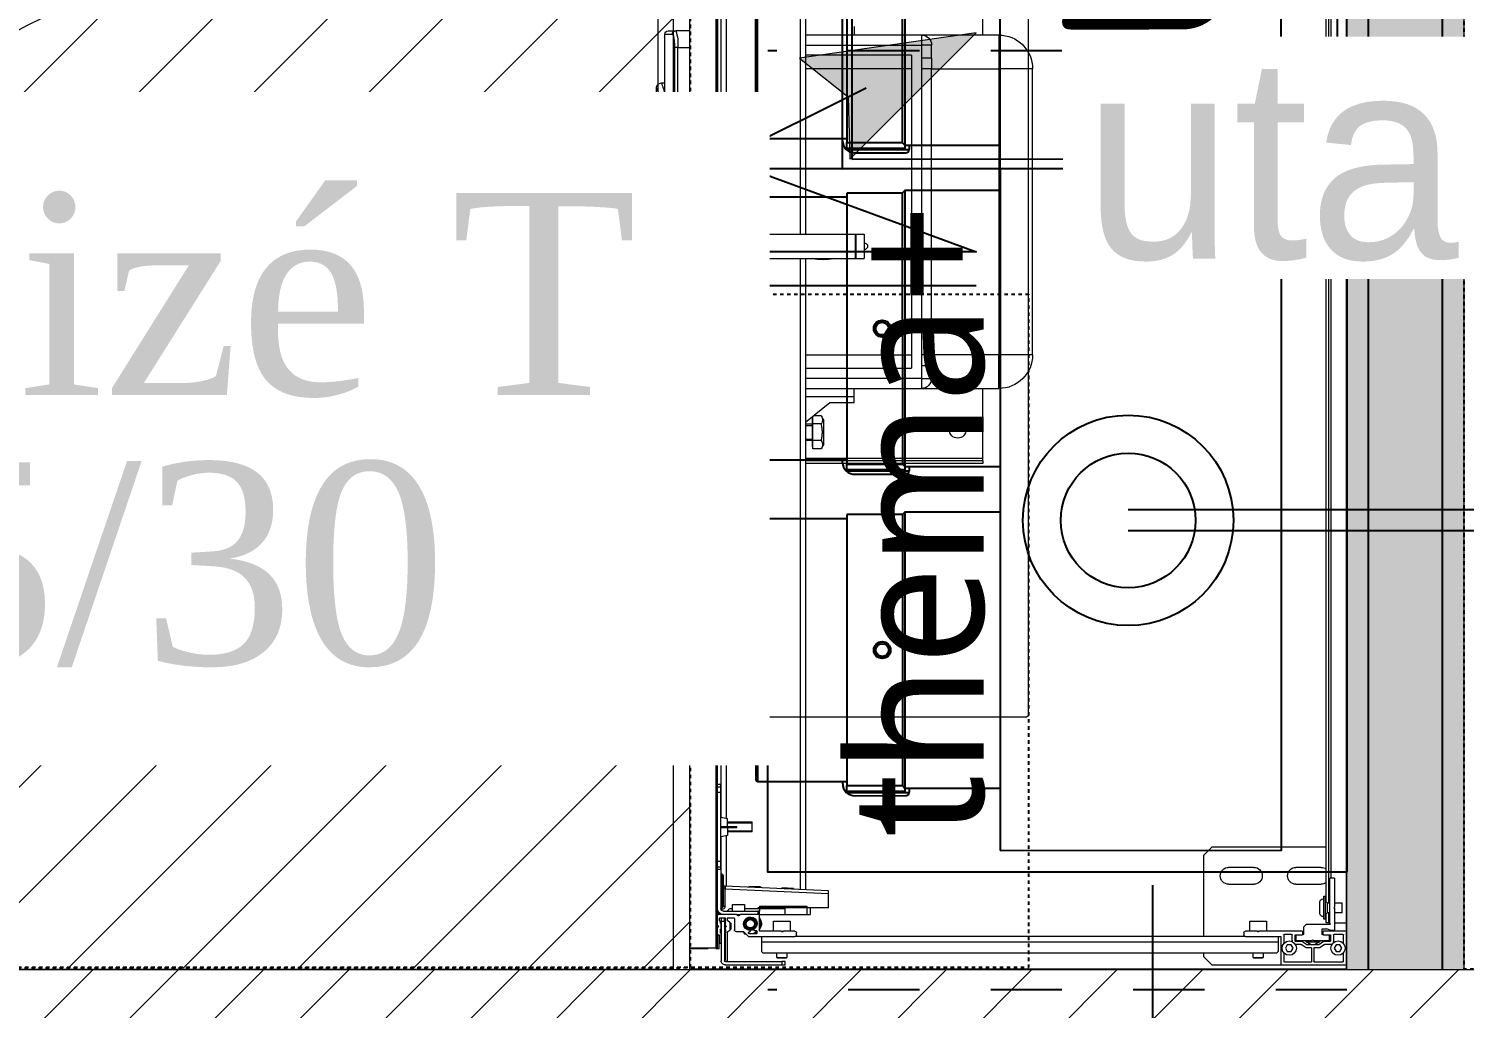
# Model space of a CAD drawing. Header units: centimetres. Extents: x 2191 to 12545, y -680 to 18662.
# Drawn here: x 9035.8 to 9121.1, y 9107 to 9165.2 of the extents above; entities that cross this region are included whole.
import ezdxf

# ---------------------------------------------------------------- set-up
doc = ezdxf.new("R2010")
doc.units = ezdxf.units.CM
for name, pattern in [('ISO-03', [1.5, 0.6, -0.9]), ('prlm_vmc', [0.282222, 0.141111, -0.141111]), ('Style de ligne -1', [0.41664, 0.20828, -0.20836]), ('VW-01', [0.41656, 0.20828, -0.20828])]:
    doc.linetypes.add(name, pattern=pattern)
for name, color, linetype in [('B Aménagement intérieur', 252, 'Continuous'), ('B Faux plafonds', 252, 'Continuous'), ('B Faux plafonds_Hatch', 252, 'Continuous'), ('B GÈnÈral_Hatch', 252, 'Continuous'), ('B Général', 252, 'Continuous'), ('C ANNOTATIONS-prestations', 252, 'Continuous'), ('C ANNOTATIONS-textes-numérotation gaine', 252, 'ISO-03'), ('D SURFACES-shab', 252, 'Continuous'), ('F REMPLISSAGE-vert clair', 252, 'Continuous'), ('F REMPLISSAGE-vert foncé', 252, 'Continuous'), ('prlm-CHAUFF', 4, 'Continuous'), ('prlm-VMC', 93, 'Continuous')]:
    doc.layers.add(name, color=color, linetype=linetype)
for name, color, linetype, lineweight in [('F REMPLISSAGE-vert clair_Hatch', 7, 'Continuous', 5), ('F REMPLISSAGE-vert foncÈ_Hatch', 7, 'Continuous', 5), ('prlm-ELEC-CFO', 1, 'Continuous', 25), ('prlm-GAZ', 2, 'Continuous', 25)]:
    doc.layers.add(name, color=color, linetype=linetype, lineweight=lineweight)
doc.styles.add('prlm-chauff', font='trebucbi.ttf', dxfattribs={"height": 18})
doc.styles.add('prlm-elec-cfo', font='comic.ttf', dxfattribs={"height": 12})
doc.styles.add('prlm-vmc', font='pala.ttf', dxfattribs={"height": 14})
doc.styles.get("Standard").update_dxf_attribs({"font": 'isocp.shx', "height": 15})

# ---------------------------------------------------------------- blocks, each defined once
blk = doc.blocks.new('G 100_80')
at = {"layer": 'B Général', "color": 7, "linetype": 'Continuous', "lineweight": 5}
for p, q in [((48.52, 43.75), (48.52, -43.75)), ((49.353, 10.75), (48.52, 10.75)), ((49.8, 10.75), (49.353, 10.75)), ((50, 10.55), (49.551, 10.55)), ((50, 10.55), (50, 7.06)), ((48.52, 9.75), (49.23, 9.75)), ((49.23, 9.75), (49.23, -9.75)), ((49.428, 9.75), (49.23, 9.75)), ((49.428, -9.75), (49.428, 9.75)), ((50.2, 7.65), (50, 7.65)), ((50.5, 7.35), (50.5, 7.35)), ((50.5, 7.35), (50.5, 1.416)), ((49.997, -5.76), (49.997, 5.76)), ((49.997, 5.74), (50.134, 5.74)), ((50.134, 1.416), (50.134, 5.74)), ((50.134, 1.416), (49.997, 1.416)), ((49.997, 1.307), (50.134, 1.307)), ((50.5, 1.416), (50.134, 1.416)), ((50.134, -5.74), (50.134, 1.307)), ((50.134, 1.307), (50.5, 1.307)), ((50.5, 1.307), (50.5, -7.35)), ((49.997, -5.74), (50.134, -5.74)), ((50, -7.037), (50, -10.55)), ((50.2, -7.65), (50, -7.65)), ((50.5, -7.35), (50.5, -7.35)), ((49.23, -9.75), (48.52, -9.75)), ((49.23, -9.75), (49.428, -9.75)), ((48.52, -10.75), (49.353, -10.75)), ((49.8, -10.75), (49.353, -10.75)), ((50, -10.55), (49.551, -10.55))]:
    blk.add_line(p, q, dxfattribs=at)
at = {"layer": 'B Général', "color": 7, "linetype": 'Continuous', "lineweight": 5, "flags": 128}
blk.add_lwpolyline([(9.5, -45), (9.5, 45), (48.52, 45), (48.52, -45)], close=True, dxfattribs=at)
for points in [[(49.23, 9.75, -0.052931), (49.238, 10.257, -0.052931), (49.353, 10.75)], [(49.8, 10.75, -0.198912), (49.941, 10.691, -0.198912), (50, 10.55)], [(49.998, 6.954, -0.015616), (50.088, 7.305, -0.015616), (50.2, 7.65)], [(50.134, 5.74, -0.052763), (50.232, 6.564, -0.052763), (50.5, 7.35)], [(50.2, 7.65, -0.198912), (50.412, 7.562, -0.198912), (50.5, 7.35)], [(50, -7.055), (50, -7.051, -0.000336), (49.997, -5.769), (49.997, -5.76)], [(50.5, -7.35, -0.052495), (50.232, -6.564, -0.052495), (50.134, -5.74)], [(50.2, -7.65, -0.015662), (50.088, -7.305, -0.015662), (49.998, -6.954)], [(50.5, -7.35, -0.198912), (50.412, -7.562, -0.198912), (50.2, -7.65)], [(49.353, -10.75, -0.057305), (49.234, -10.257, -0.057305), (49.23, -9.75)], [(50, -10.55, -0.198912), (49.941, -10.691, -0.198912), (49.8, -10.75)]]:
    blk.add_lwpolyline(points, format="xyb", dxfattribs=at)
blk.add_lwpolyline([(49.997, 5.76), (50, 7.067), (50, 7.068)], dxfattribs=at)
at = {"layer": 'B Général', "color": 7, "linetype": 'Continuous', "lineweight": 5}
for points, knots in [([(49.353, 10.75), (49.355, 10.75), (49.382, 10.75), (49.428, 10.736), (49.462, 10.717), (49.488, 10.698), (49.509, 10.674), (49.527, 10.647), (49.539, 10.619), (49.55, 10.579), (49.551, 10.554), (49.551, 10.552), (49.551, 10.55)], [0, 0, 0, 1, 2, 3, 4, 5, 6, 7, 8, 9, 9, 10, 10, 10]), ([(49.428, 9.75), (49.426, 10.038), (49.478, 10.413), (49.517, 10.522), (49.54, 10.549), (49.55, 10.55), (49.551, 10.55), (49.551, 10.55)], [0, 0, 0, 1, 2, 3, 4, 4, 5, 5, 5]), ([(49.551, -10.55), (49.517, -10.533), (49.484, -10.424), (49.425, -10.055), (49.428, -9.753), (49.428, -9.752), (49.428, -9.75)], [0, 0, 0, 1, 2, 3, 3, 4, 4, 4]), ([(49.551, -10.55), (49.551, -10.552), (49.55, -10.579), (49.537, -10.626), (49.518, -10.661), (49.499, -10.686), (49.475, -10.708), (49.449, -10.726), (49.421, -10.738), (49.382, -10.749), (49.356, -10.75), (49.355, -10.75), (49.353, -10.75)], [0, 0, 0, 1, 2, 3, 4, 5, 6, 7, 8, 9, 9, 10, 10, 10])]:
    blk.add_open_spline(points, degree=2, knots=knots, dxfattribs=at)
at = {"layer": 'C ANNOTATIONS-prestations', "lineweight": 5}
for p, q in [((9.5, 44.75), (9.5, 44.72)), ((9.53, 44.75), (9.5, 44.75)), ((9.5, 44.72), (9.5, 42.78)), ((13.37, 44.75), (9.53, 44.75)), ((9.68, 44.54), (9.68, 44.033)), ((11.41, 44.57), (9.71, 44.57)), ((11.44, 43.76), (11.44, 44.54)), ((11.56, 44.54), (11.56, 43.76)), ((13.19, 44.57), (11.59, 44.57)), ((13.22, 44.033), (13.22, 44.54)), ((17.5, 44.75), (13.37, 44.75)), ((13.4, 43.08), (13.4, 44.72)), ((18, 44.25), (17.5, 44.75)), ((43.05, 44.75), (42.85, 44.75)), ((42.85, 44.75), (42.85, 44.55)), ((42.85, 44.55), (43.05, 44.55)), ((46.4, 44.75), (43.05, 44.75)), ((43.05, 44.55), (43.05, 44.75)), ((46.4, 44.55), (43.05, 44.55)), ((46.27, 44.52), (46.27, 42.791)), ((46.32, 44.55), (46.3, 44.55)), ((46.42, 42.855), (46.42, 44.45)), ((46.45, 42.15), (46.45, 44.5)), ((46.65, 42.15), (46.65, 44.5)), ((9.885, 43.95), (9.769, 43.75)), ((9.769, 43.75), (9.885, 43.55)), ((10.115, 43.95), (9.885, 43.95)), ((9.885, 43.55), (10.115, 43.55)), ((10.231, 43.75), (10.115, 43.95)), ((10.115, 43.55), (10.231, 43.75)), ((10.364, 43.53), (10.786, 43.53)), ((10.803, 43.535), (11.088, 43.725)), ((10.858, 43.355), (11.142, 43.545)), ((11.1, 43.377), (11.4, 43.55)), ((11.105, 43.73), (11.41, 43.73)), ((11.159, 43.55), (11.841, 43.55)), ((11.59, 43.73), (11.904, 43.73)), ((11.6, 43.55), (11.9, 43.377)), ((11.858, 43.545), (12.15, 43.35)), ((11.904, 43.73), (12.197, 43.535)), ((12.214, 43.53), (12.536, 43.53)), ((12.785, 43.95), (12.669, 43.75)), ((12.669, 43.75), (12.785, 43.55)), ((13.015, 43.95), (12.785, 43.95)), ((12.785, 43.55), (13.015, 43.55)), ((13.131, 43.75), (13.015, 43.95)), ((13.015, 43.55), (13.131, 43.75)), ((13.55, 43.95), (13.65, 44.05)), ((13.55, 43.4), (13.55, 43.95)), ((13.65, 44.05), (44.15, 44.05)), ((14.45, 44.3), (14.5, 44.35)), ((15.05, 44.3), (14.45, 44.3)), ((14.45, 44.05), (14.45, 44.3)), ((14.5, 44.35), (15, 44.35)), ((15, 44.35), (15.05, 44.3)), ((15.05, 44.3), (15.05, 44.05)), ((18, 44.05), (18, 44.25)), ((42.75, 44.3), (42.8, 44.35)), ((43.35, 44.3), (42.75, 44.3)), ((42.75, 44.05), (42.75, 44.3)), ((42.8, 44.35), (43.3, 44.35)), ((43.3, 44.35), (43.35, 44.3)), ((43.35, 44.3), (43.35, 44.05)), ((44.15, 44.05), (44.25, 43.95)), ((44.25, 43.4), (44.25, 43.95)), ((46.97, 43.78), (46.77, 43.78)), ((46.77, 43.78), (46.77, 42.98)), ((46.87, 43.75), (46.87, -43.75)), ((46.97, 43.75), (46.87, 43.75)), ((46.97, 43.75), (46.97, 43.78)), ((46.97, -43.75), (46.97, 43.75)), ((46.97, 43.75), (47.42, 43.75)), ((9.5, 42.78), (9.5, 42.25)), ((9.53, 42.75), (10.87, 42.75)), ((9.68, 43.467), (9.68, 42.96)), ((9.71, 42.93), (10.24, 42.93)), ((10.2, 42.67), (10.2, 41.4)), ((10.23, 42.7), (10.395, 42.7)), ((10.27, 42.96), (10.27, 43.307)), ((10.405, 42.699), (10.695, 42.602)), ((10.45, 42.98), (10.45, 43.32)), ((10.48, 43.35), (10.841, 43.35)), ((10.87, 42.95), (10.48, 42.95)), ((10.5, 43.27), (10.5, 42.98)), ((11.45, 43.3), (10.53, 43.3)), ((10.87, 42.95), (10.92, 42.95)), ((10.9, 42.78), (10.9, 42.92)), ((10.95, 42.92), (10.95, 42.63)), ((11.9, 43.377), (11.1, 43.377)), ((11.1, 43.3), (11.1, 43.377)), ((11.177, 43.3), (11.177, 43.421)), ((11.5, 43.25), (11.45, 43.3)), ((11.55, 43.3), (11.5, 43.25)), ((12.47, 43.3), (11.55, 43.3)), ((11.823, 43.3), (11.823, 43.421)), ((11.9, 43.377), (11.9, 43.3)), ((12.05, 42.5), (12.05, 42.92)), ((12.08, 42.95), (12.13, 42.95)), ((12.1, 42.92), (12.1, 42.78)), ((12.52, 42.95), (12.13, 42.95)), ((12.13, 42.75), (14.7, 42.75)), ((12.15, 43.35), (12.52, 43.35)), ((12.5, 42.98), (12.5, 43.27)), ((12.55, 43.32), (12.55, 42.98)), ((12.73, 43.28), (12.73, 42.96)), ((12.76, 42.93), (13.19, 42.93)), ((13.22, 42.96), (13.22, 43.467)), ((15.5, 43.05), (13.43, 43.05)), ((13.55, 43.05), (13.55, 43.4)), ((13.55, 43.4), (44.25, 43.4)), ((14.25, 42.15), (14.25, 42.75)), ((14.7, 42.75), (14.729, 42.779)), ((14.8, 42.75), (14.7, 42.75)), ((14.771, 42.779), (14.8, 42.75)), ((14.8, 42.75), (15.5, 42.75)), ((15.25, 42.75), (15.25, 42.15)), ((15.5, 43.05), (42.27, 43.05)), ((15.6, 42.85), (15.6, 42.95)), ((18, 38.25), (18, 43.05)), ((42.17, 42.95), (42.17, 42.85)), ((45.028, 43.05), (42.27, 43.05)), ((42.27, 42.75), (42.958, 42.75)), ((42.55, 42.15), (42.55, 42.75)), ((43.082, 42.75), (42.958, 42.75)), ((42.979, 42.759), (42.999, 42.779)), ((43.041, 42.779), (43.061, 42.759)), ((43.082, 42.75), (44.34, 42.75)), ((43.55, 42.75), (43.55, 42.15)), ((44.25, 43.05), (44.25, 43.4)), ((44.37, 42.72), (44.37, 41.78)), ((44.566, 42.9), (44.54, 42.854)), ((44.54, 42.74), (44.54, 42.87)), ((44.57, 42.9), (44.99, 42.9)), ((44.68, 42.71), (44.57, 42.71)), ((44.71, 42.657), (44.71, 42.68)), ((44.92, 42.76), (44.92, 42.729)), ((44.99, 42.79), (44.95, 42.79)), ((45.02, 42.87), (45.02, 42.82)), ((45.321, 42.769), (45.049, 43.041)), ((45.27, 42.906), (45.184, 42.906)), ((45.328, 42.806), (45.27, 42.906)), ((45.77, 42.76), (45.342, 42.76)), ((45.87, 41.98), (45.87, 42.66)), ((46.07, 42.63), (46.09, 42.65)), ((46.09, 42.25), (46.09, 42.65)), ((46.09, 42.65), (46.12, 42.65)), ((46.12, 42.654), (46.12, 42.246)), ((46.257, 42.766), (46.133, 42.679)), ((46.4, 42.653), (46.4, 42.827)), ((46.4, 42.65), (46.45, 42.65)), ((46.65, 43.42), (46.65, 42.885)), ((46.661, 42.651), (46.7, 42.69)), ((46.661, 42.618), (46.661, 42.651)), ((46.74, 43.45), (46.68, 43.45)), ((46.7, 42.826), (46.7, 42.654)), ((46.77, 42.98), (46.77, 43.42)), ((46.77, 42.98), (46.87, 42.98)), ((46.84, 42.95), (46.8, 42.95)), ((9.5, 42.25), (9.5, -42.25)), ((10.2, 42.25), (9.5, 42.25)), ((10.5, 42.35), (11.9, 42.35)), ((10.5, 39.63), (10.5, 42.29)), ((10.55, 42.25), (10.5, 42.25)), ((10.55, 42.25), (10.55, 41.65)), ((10.55, 42.25), (10.7, 42.25)), ((10.7, 42.25), (10.7, 41.7)), ((10.7, 42.03), (10.75, 42.03)), ((10.92, 42.6), (10.705, 42.6)), ((10.75, 42.03), (10.75, 40.67)), ((10.75, 42.03), (10.85, 42.03)), ((10.85, 42.03), (10.85, 40.67)), ((12.05, 42.5), (11.9, 42.35)), ((15.25, 42.15), (14.25, 42.15)), ((43.55, 42.15), (42.55, 42.15)), ((44.278, 42.4), (44.22, 42.3)), ((44.22, 42.3), (44.278, 42.2)), ((45.114, 41.95), (44.726, 41.95)), ((45.529, 41.759), (45.599, 41.829)), ((45.641, 41.829), (45.711, 41.759)), ((46.24, 41.95), (45.9, 41.95)), ((46.07, 42.27), (46.07, 42.63)), ((46.07, 42.607), (46.12, 42.607)), ((46.07, 42.293), (46.12, 42.293)), ((46.09, 42.25), (46.07, 42.27)), ((46.12, 42.25), (46.09, 42.25)), ((46.133, 42.221), (46.257, 42.134)), ((46.27, 42.109), (46.27, 41.98)), ((46.371, 42.471), (46.42, 42.521)), ((46.42, 42.379), (46.371, 42.429)), ((46.4, 42.607), (46.45, 42.607)), ((46.4, 42.293), (46.45, 42.293)), ((46.4, 42.252), (46.4, 41.98)), ((46.45, 42.25), (46.4, 42.25)), ((46.42, 42.521), (46.42, 42.625)), ((46.42, 42.28), (46.42, 42.379)), ((46.72, 41.95), (46.43, 41.95)), ((46.65, 42.15), (46.45, 42.15)), ((46.45, 42.15), (46.45, 41.95)), ((46.65, 42.595), (46.65, 42.31)), ((46.65, 41.95), (46.65, 42.15)), ((46.661, 42.25), (46.661, 42.287)), ((46.7, 42.21), (46.661, 42.25)), ((46.7, 42.251), (46.7, 42.15)), ((46.7, 42.15), (46.72, 42.15)), ((46.75, 42.12), (46.75, 41.98)), ((46.821, 42.471), (46.87, 42.521)), ((46.87, 42.379), (46.821, 42.429)), ((46.835, 42.414), (46.835, 42.486)), ((9.75, 41.65), (9.75, 41.05)), ((9.75, 41.65), (10.2, 41.65)), ((10.2, 41.05), (9.75, 41.05)), ((10.25, 41.35), (10.2, 41.4)), ((10.2, 41.3), (10.25, 41.35)), ((10.2, 41.3), (10.2, 39.63)), ((10.5, 41.65), (10.65, 41.65)), ((10.65, 41.05), (10.5, 41.05)), ((10.55, 41.05), (10.55, -41.05)), ((10.65, 41.65), (10.75, 41.75)), ((10.65, 41.05), (10.65, 41.65)), ((10.75, 40.95), (10.65, 41.05)), ((10.7, 41), (10.7, -41)), ((11.08, 41.675), (11.08, 41.025)), ((40.27, 41.351), (44.47, 41.36)), ((40.27, 41.351), (40.27, 40.5)), ((41.57, 41.75), (41.37, 41.75)), ((41.37, 41.354), (41.37, 41.75)), ((42.87, 41.75), (41.57, 41.75)), ((41.57, 41.25), (41.57, 41.75)), ((44.37, 41.25), (41.57, 41.25)), ((44.37, 41.75), (42.87, 41.75)), ((42.87, 41.4), (42.87, 41.75)), ((44.37, 41.4), (42.87, 41.4)), ((44.4, 41.75), (44.37, 41.75)), ((44.37, 41.75), (44.37, 41.55)), ((44.37, 41.4), (44.37, 41.55)), ((44.37, 41.55), (44.47, 41.55)), ((44.37, 41.25), (44.37, 41.4)), ((45.27, 41.4), (44.37, 41.4)), ((44.4, 41.75), (45.508, 41.75)), ((44.47, 41.55), (44.47, 41.75)), ((46.52, 41.55), (44.47, 41.55)), ((44.47, 41.36), (44.472, 41.4)), ((45.27, 41.15), (45.27, 41.55)), ((45.97, 41.15), (45.27, 41.15)), ((45.732, 41.75), (45.508, 41.75)), ((45.732, 41.75), (46.84, 41.75)), ((45.97, 41.55), (45.97, 41.15)), ((46.067, 41.4), (45.97, 41.4)), ((46.42, 41.25), (46.42, 40.221)), ((46.52, 41.25), (46.42, 41.25)), ((46.52, 41.25), (46.52, 41.05)), ((46.52, 41.05), (46.52, 39.65)), ((46.52, 41.05), (46.62, 41.05)), ((46.67, 41.35), (46.62, 41.35)), ((46.62, 41.05), (46.62, 41.35)), ((46.62, 41.05), (46.67, 41.05)), ((46.62, 39.65), (46.62, 41.05)), ((46.67, 39.067), (46.67, 41.4)), ((46.87, 41.65), (46.765, 41.65)), ((46.87, 41.75), (46.84, 41.75)), ((10.75, 40.67), (10.7, 40.67)), ((10.85, 40.67), (10.75, 40.67)), ((46.42, 40.221), (40.27, 40.5)), ((40.27, 40.5), (40.27, 40.35)), ((40.27, 40.35), (46.413, 40.071)), ((41.65, 2.775), (41.65, 40.287)), ((41.95, 2.775), (41.95, 40.274)), ((42.354, 40.205), (42.357, 40.255)), ((42.354, 40.205), (43.056, 40.173)), ((43.058, 40.223), (43.056, 40.173)), ((44.316, 40.116), (44.319, 40.166)), ((44.316, 40.116), (45.018, 40.084)), ((45.02, 40.134), (45.018, 40.084)), ((46.413, 40.071), (46.42, 40.221)), ((46.425, 40.22), (46.42, 40.221)), ((10.23, 39.6), (10.47, 39.6)), ((10.4, 39.6), (10.4, -39.6)), ((12.5, 39.95), (11, 39.95)), ((16.5, 39.95), (15, 39.95)), ((46.35, 37.066), (46.35, 40.074)), ((46.413, 40.071), (46.425, 40.07)), ((46.52, 39.65), (46.52, 39.45)), ((46.52, 39.65), (46.62, 39.65)), ((46.67, 39.65), (46.62, 39.65)), ((46.62, 39.35), (46.62, 39.65)), ((46.62, 39.35), (46.67, 39.35)), ((46.65, 39.35), (46.65, 37.126)), ((11, 38.95), (12.5, 38.95)), ((15, 38.95), (16.5, 38.95)), ((46.87, 39.067), (46.67, 39.067)), ((46.67, 39.067), (46.67, 38.932)), ((46.67, 38.932), (46.67, 38.6)), ((46.67, 38.932), (46.87, 38.932)), ((46.67, 38.6), (46.67, 34.5)), ((46.67, 38.6), (46.87, 38.6)), ((10.7, 37.75), (17.5, 37.75)), ((17.5, 37.75), (18, 38.25)), ((44.82, 36.85), (44.82, 36.25)), ((44.82, 36.85), (46.27, 36.85)), ((46.27, 36.789), (44.82, 36.789)), ((46.27, 37.05), (46.67, 37.13)), ((46.27, 36.6), (46.27, 37.05)), ((46.27, 36.311), (44.82, 36.311)), ((46.27, 36.25), (44.82, 36.25)), ((45.725, 36.6), (45.725, 36.55)), ((45.725, 36.6), (45.861, 36.6)), ((45.725, 36.55), (45.861, 36.55)), ((45.861, 36.6), (45.861, 36.55)), ((45.861, 36.6), (46.67, 36.6)), ((45.861, 36.55), (46.67, 36.55)), ((46.27, 36.55), (46.27, 36.05)), ((46.67, 35.97), (46.27, 36.05)), ((46.35, 2.6), (46.35, 36.034)), ((46.65, 35.974), (46.65, 2.5)), ((46.67, 34.5), (46.87, 34.5)), ((46.67, 34.5), (46.67, 34.168)), ((46.87, 34.168), (46.67, 34.168)), ((46.67, 34.168), (46.67, 34.033)), ((46.67, 31.85), (46.67, 34.033)), ((46.67, 34.033), (46.87, 34.033)), ((46.67, 31.85), (46.67, 31.75)), ((46.87, 31.85), (46.67, 31.85)), ((46.67, 31.75), (46.87, 31.75)), ((46.85, 31.75), (46.85, 2.433)), ((31.1, 14.95), (41.65, 14.95)), ((31.1, 14.8), (31.1, 14.95)), ((31.1, 14.8), (41.65, 14.8)), ((31.1, 14.8), (31.1, 14.65)), ((31.1, 14.65), (31.1, 10.5)), ((31.1, 14.65), (41.65, 14.65)), ((40.56, 13.8), (40.704, 14.082)), ((40.56, 13.8), (40.56, 12.4)), ((40.704, 14.082), (41.2, 14.082)), ((41.2, 14.082), (41.2, 13.836)), ((41.2, 13.95), (41.22, 13.95)), ((41.2, 13.836), (41.2, 13.591)), ((41.22, 13.95), (41.22, 12.25)), ((40.704, 13.591), (41.2, 13.591)), ((41.2, 13.591), (41.2, 13.1)), ((41.2, 13.1), (41.2, 12.609)), ((41.22, 13.6), (41.65, 13.6)), ((41.65, 13.508), (41.22, 13.508)), ((41.65, 12.504), (40.205, 11.342)), ((40.704, 12.119), (40.56, 12.4)), ((40.704, 12.609), (41.2, 12.609)), ((40.704, 12.119), (41.171, 12.119)), ((41.2, 12.609), (41.2, 12.364)), ((41.2, 12.364), (41.2, 12.142)), ((41.22, 12.25), (41.2, 12.25)), ((41.65, 12.692), (41.22, 12.692)), ((41.65, 12.6), (41.22, 12.6)), ((38.75, 11.342), (38.75, 11)), ((40.205, 11.342), (38.75, 11.342)), ((34.75, 10.5), (30.15, 10.5)), ((30.15, 10.5), (30.15, 8.5)), ((41.65, 10.5), (34.75, 10.5)), ((34.75, 9.9), (34.75, 10.5)), ((38.75, 11), (41.65, 11)), ((38.75, 11), (38.75, 10.5)), ((34.15, 9.9), (34.15, 9.125)), ((34.75, 9.9), (34.15, 9.9)), ((34.75, 9.9), (41.65, 9.9)), ((34.75, 9.125), (34.75, 9.9)), ((34.15, 8.5), (34.15, 9.125)), ((34.75, 9.125), (34.15, 9.125)), ((35.35, -9.3), (35.35, 9.3)), ((41.65, 9.3), (35.35, 9.3)), ((28.15, 8.5), (28.15, -8.5)), ((28.15, 8.5), (30.15, 8.5)), ((30.15, -8.5), (30.15, 8.5)), ((30.15, 8.5), (34.15, 8.5)), ((34.15, 8.5), (34.15, -8.5)), ((34.15, 8.5), (34.742, 8.5)), ((34.742, -8.5), (34.742, 8.5)), ((41.65, 8.5), (35.35, 8.5)), ((38.65, 2.775), (38.15, 2.775)), ((38.15, 1.325), (38.15, 2.775)), ((38.65, 1.325), (38.65, 2.775)), ((38.675, 2.775), (38.65, 2.775)), ((38.675, 2.775), (38.675, 1.325)), ((45.075, 2.775), (38.675, 2.775)), ((45.075, 2.775), (45.075, 1.325)), ((45.1, 2.775), (45.075, 2.775)), ((45.075, 2.6), (45.575, 2.6)), ((45.6, 2.775), (45.1, 2.775)), ((45.1, 2.6), (45.1, 2.775)), ((45.575, 1.5), (45.575, 2.6)), ((45.6, 2.55), (45.6, 2.775)), ((45.875, 1.5), (45.875, 2.6)), ((45.875, 2.6), (46.575, 2.6)), ((46.575, 2.6), (46.575, 1.5)), ((45.575, 2.55), (45.875, 2.55)), ((46.575, 2.5), (46.725, 2.5)), ((46.725, 2.5), (46.725, 1.6)), ((38.65, 1.325), (38.15, 1.325)), ((38.675, 1.325), (38.65, 1.325)), ((45.075, 1.325), (38.675, 1.325)), ((41.65, -40.287), (41.65, 1.325)), ((41.95, -40.274), (41.95, 1.325)), ((45.575, 1.5), (45.075, 1.5)), ((45.1, 1.325), (45.075, 1.325)), ((45.1, 1.325), (45.1, 1.5)), ((45.6, 1.325), (45.1, 1.325)), ((45.875, 1.55), (45.575, 1.55)), ((45.6, 1.325), (45.6, 1.55)), ((46.575, 1.5), (45.875, 1.5)), ((46.35, -36.044), (46.35, 1.5)), ((46.725, 1.6), (46.575, 1.6)), ((46.65, 1.6), (46.65, -35.984)), ((46.85, 1.667), (46.85, -31.75)), ((28.15, -8.5), (30.15, -8.5)), ((34.15, -8.5), (30.15, -8.5)), ((30.15, -10.5), (30.15, -8.5)), ((34.15, -9.124), (34.15, -8.5)), ((34.15, -8.5), (34.742, -8.5)), ((35.35, -8.5), (41.65, -8.5)), ((34.15, -9.124), (34.15, -9.9)), ((34.15, -9.124), (34.75, -9.124)), ((34.75, -9.9), (34.75, -9.124)), ((35.35, -9.3), (41.65, -9.3)), ((34.15, -9.9), (34.75, -9.9)), ((41.65, -9.9), (34.75, -9.9)), ((34.75, -10.5), (34.75, -9.9)), ((30.15, -10.5), (34.75, -10.5)), ((31.1, -10.5), (31.1, -14.65)), ((34.75, -10.5), (41.65, -10.5)), ((38.75, -11), (38.75, -10.5))]:
    blk.add_line(p, q, dxfattribs=at)
at = {"layer": 'C ANNOTATIONS-prestations'}
blk.add_line((48.52, 43.75), (47.42, 43.75), dxfattribs=at)
at = {"layer": 'C ANNOTATIONS-prestations', "lineweight": 5, "flags": 128}
for points in [[(9.5, 44.72, -0.198912), (9.509, 44.741, -0.198912), (9.53, 44.75)], [(9.68, 44.54, -0.198912), (9.689, 44.561, -0.198912), (9.71, 44.57)], [(11.41, 44.57, -0.198912), (11.431, 44.561, -0.198912), (11.44, 44.54)], [(11.56, 44.54, -0.198912), (11.569, 44.561, -0.198912), (11.59, 44.57)], [(13.19, 44.57, -0.198912), (13.211, 44.561, -0.198912), (13.22, 44.54)], [(13.37, 44.75, -0.198912), (13.391, 44.741, -0.198912), (13.4, 44.72)], [(46.27, 44.52, -0.198912), (46.279, 44.541, -0.198912), (46.3, 44.55)], [(46.32, 44.55, -0.198912), (46.391, 44.521, -0.198912), (46.42, 44.45)], [(46.4, 44.75, -0.198912), (46.577, 44.677, -0.198912), (46.65, 44.5)], [(46.4, 44.55, -0.198912), (46.435, 44.535, -0.198912), (46.45, 44.5)], [(9.68, 44.03, -0.01196), (9.68, 44.031, -0.01196), (9.68, 44.033)], [(10.803, 43.535, -0.073633), (10.795, 43.531, -0.073633), (10.786, 43.53)], [(11.088, 43.725, -0.073633), (11.096, 43.729, -0.073633), (11.105, 43.73)], [(11.142, 43.545, -0.073633), (11.15, 43.549, -0.073633), (11.159, 43.55)], [(11.44, 43.76, -0.198912), (11.431, 43.739, -0.198912), (11.41, 43.73)], [(11.59, 43.73, -0.198912), (11.569, 43.739, -0.198912), (11.56, 43.76)], [(11.841, 43.55, -0.073633), (11.85, 43.549, -0.073633), (11.858, 43.545)], [(12.214, 43.53, -0.073633), (12.205, 43.531, -0.073633), (12.197, 43.535)], [(13.22, 44.033, -0.01196), (13.22, 44.031, -0.01196), (13.22, 44.03)], [(9.53, 42.75, -0.198912), (9.509, 42.759, -0.198912), (9.5, 42.78)], [(9.68, 43.467, -0.01196), (9.68, 43.469, -0.01196), (9.68, 43.47)], [(9.71, 42.93, -0.198912), (9.689, 42.939, -0.198912), (9.68, 42.96)], [(10.2, 42.67, -0.198912), (10.209, 42.691, -0.198912), (10.23, 42.7)], [(10.225, 43.39, -0.123554), (10.258, 43.354, -0.123554), (10.27, 43.307)], [(10.27, 42.96, -0.198912), (10.261, 42.939, -0.198912), (10.24, 42.93)], [(10.395, 42.7, -0.040241), (10.4, 42.7, -0.040241), (10.405, 42.699)], [(10.45, 43.32, -0.198912), (10.459, 43.341, -0.198912), (10.48, 43.35)], [(10.48, 42.95, -0.198912), (10.459, 42.959, -0.198912), (10.45, 42.98)], [(10.5, 43.27, -0.198912), (10.509, 43.291, -0.198912), (10.53, 43.3)], [(10.53, 42.95, -0.198912), (10.509, 42.959, -0.198912), (10.5, 42.98)], [(10.858, 43.355, -0.073633), (10.85, 43.351, -0.073633), (10.841, 43.35)], [(10.87, 42.95, -0.198912), (10.891, 42.941, -0.198912), (10.9, 42.92)], [(10.9, 42.78, -0.198912), (10.891, 42.759, -0.198912), (10.87, 42.75)], [(10.92, 42.95, -0.198912), (10.941, 42.941, -0.198912), (10.95, 42.92)], [(12.05, 42.92, -0.198912), (12.059, 42.941, -0.198912), (12.08, 42.95)], [(12.1, 42.92, -0.198912), (12.109, 42.941, -0.198912), (12.13, 42.95)], [(12.13, 42.75, -0.198912), (12.109, 42.759, -0.198912), (12.1, 42.78)], [(12.47, 43.3, -0.198912), (12.491, 43.291, -0.198912), (12.5, 43.27)], [(12.5, 42.98, -0.198912), (12.491, 42.959, -0.198912), (12.47, 42.95)], [(12.52, 43.35, -0.198912), (12.541, 43.341, -0.198912), (12.55, 43.32)], [(12.55, 42.98, -0.198912), (12.541, 42.959, -0.198912), (12.52, 42.95)], [(12.73, 43.28, -0.095961), (12.737, 43.318, -0.095961), (12.758, 43.35)], [(12.76, 42.93, -0.198912), (12.739, 42.939, -0.198912), (12.73, 42.96)], [(13.22, 42.96, -0.198912), (13.211, 42.939, -0.198912), (13.19, 42.93)], [(13.22, 43.47, -0.01196), (13.22, 43.469, -0.01196), (13.22, 43.467)], [(13.43, 43.05, -0.198912), (13.409, 43.059, -0.198912), (13.4, 43.08)], [(14.729, 42.779, -0.198912), (14.75, 42.788, -0.198912), (14.771, 42.779)], [(15.5, 43.05, -0.198912), (15.571, 43.021, -0.198912), (15.6, 42.95)], [(15.6, 42.85, -0.198912), (15.571, 42.779, -0.198912), (15.5, 42.75)], [(42.17, 42.95, -0.198912), (42.199, 43.021, -0.198912), (42.27, 43.05)], [(42.27, 42.75, -0.198912), (42.199, 42.779, -0.198912), (42.17, 42.85)], [(42.979, 42.759, -0.098491), (42.969, 42.752, -0.098491), (42.958, 42.75)], [(42.999, 42.779, -0.198912), (43.02, 42.788, -0.198912), (43.041, 42.779)], [(43.082, 42.75, -0.098491), (43.071, 42.752, -0.098491), (43.061, 42.759)], [(44.34, 42.75, -0.198912), (44.361, 42.741, -0.198912), (44.37, 42.72)], [(44.948, 42.699, -0.366532), (45.318, 42.338, -0.366532), (45.023, 41.914, -0.366532), (44.556, 42.135, -0.366532), (44.697, 42.632)], [(44.54, 42.87, -0.198912), (44.549, 42.891, -0.198912), (44.57, 42.9)], [(44.54, 42.764, -0.104675), (44.761, 42.879, -0.104675), (45.009, 42.893)], [(44.54, 42.827, -0.02871), (44.603, 42.867, -0.02871), (44.67, 42.9)], [(44.57, 42.71, -0.198912), (44.549, 42.719, -0.198912), (44.54, 42.74)], [(44.68, 42.71, -0.198912), (44.701, 42.701, -0.198912), (44.71, 42.68)], [(44.697, 42.632, -0.082935), (44.817, 42.687, -0.082935), (44.948, 42.699)], [(44.71, 42.657, -0.122946), (44.706, 42.643, -0.122946), (44.697, 42.632)], [(44.92, 42.76, -0.198912), (44.929, 42.781, -0.198912), (44.95, 42.79)], [(44.948, 42.699, -0.189855), (44.928, 42.709, -0.189855), (44.92, 42.729)], [(44.99, 42.9, -0.198912), (45.011, 42.891, -0.198912), (45.02, 42.87)], [(45.02, 42.82, -0.198912), (45.011, 42.799, -0.198912), (44.99, 42.79)], [(45.028, 43.05, -0.098491), (45.039, 43.048, -0.098491), (45.049, 43.041)], [(45.207, 42.883, -0.041018), (45.298, 42.829, -0.041018), (45.379, 42.76)], [(45.342, 42.76, -0.098491), (45.331, 42.762, -0.098491), (45.321, 42.769)], [(45.77, 42.76, -0.198912), (45.841, 42.731, -0.198912), (45.87, 42.66)], [(46.12, 42.654, -0.120588), (46.123, 42.668, -0.120588), (46.133, 42.679)], [(46.27, 42.791, -0.120588), (46.267, 42.777, -0.120588), (46.257, 42.766)], [(46.4, 42.827, -0.155096), (46.406, 42.844, -0.155096), (46.42, 42.855)], [(46.42, 42.625, -0.155096), (46.406, 42.636, -0.155096), (46.4, 42.653)], [(46.65, 43.42, -0.198912), (46.659, 43.441, -0.198912), (46.68, 43.45)], [(46.675, 42.855, -0.17724), (46.657, 42.866, -0.17724), (46.65, 42.885)], [(46.661, 42.651, -0.013224), (46.655, 42.65, -0.013224), (46.65, 42.65)], [(46.675, 42.855, -0.17724), (46.693, 42.845, -0.17724), (46.7, 42.826)], [(46.7, 42.654, -0.17724), (46.693, 42.635, -0.17724), (46.675, 42.625)], [(46.74, 43.45, -0.198912), (46.761, 43.441, -0.198912), (46.77, 43.42)], [(46.8, 42.95, -0.198912), (46.779, 42.959, -0.198912), (46.77, 42.98)], [(46.84, 42.95, -0.198912), (46.861, 42.941, -0.198912), (46.87, 42.92)], [(10.5, 42.29, -0.414214), (10.47, 42.32, -0.414214), (10.5, 42.35)], [(10.705, 42.6, -0.040241), (10.7, 42.6, -0.040241), (10.695, 42.602)], [(10.85, 41.873, -0.218554), (11.01, 41.827, -0.218554), (11.08, 41.675)], [(10.85, 41.874, -0.003145), (10.853, 41.874, -0.003145), (10.855, 41.874)], [(10.95, 42.63, -0.198912), (10.941, 42.609, -0.198912), (10.92, 42.6)], [(44.37, 41.954, -0.14145), (44.27, 42.3, -0.14145), (44.37, 42.646)], [(44.37, 42.06, -0.103148), (44.32, 42.3, -0.103148), (44.37, 42.54)], [(45.599, 41.829, -0.198912), (45.62, 41.838, -0.198912), (45.641, 41.829)], [(45.9, 41.95, -0.198912), (45.879, 41.959, -0.198912), (45.87, 41.98)], [(46.133, 42.221, -0.120588), (46.123, 42.232, -0.120588), (46.12, 42.246)], [(46.27, 41.98, -0.198912), (46.261, 41.959, -0.198912), (46.24, 41.95)], [(46.257, 42.134, -0.120588), (46.267, 42.123, -0.120588), (46.27, 42.109)], [(46.371, 42.429, -0.198912), (46.362, 42.45, -0.198912), (46.371, 42.471)], [(46.4, 42.252, -0.155096), (46.406, 42.269, -0.155096), (46.42, 42.28)], [(46.43, 41.95, -0.198912), (46.409, 41.959, -0.198912), (46.4, 41.98)], [(46.65, 42.595, -0.17724), (46.657, 42.614, -0.17724), (46.675, 42.625)], [(46.675, 42.28, -0.17724), (46.657, 42.291, -0.17724), (46.65, 42.31)], [(46.65, 42.25, -0.013224), (46.655, 42.25, -0.013224), (46.661, 42.25)], [(46.675, 42.28, -0.17724), (46.693, 42.27, -0.17724), (46.7, 42.251)], [(46.72, 42.15, -0.198912), (46.741, 42.141, -0.198912), (46.75, 42.12)], [(46.75, 41.98, -0.198912), (46.741, 41.959, -0.198912), (46.72, 41.95)], [(46.821, 42.429, -0.198912), (46.812, 42.45, -0.198912), (46.821, 42.471)], [(11.08, 41.025, -0.218554), (11.01, 40.873, -0.218554), (10.85, 40.827)], [(44.4, 41.75, -0.198912), (44.379, 41.759, -0.198912), (44.37, 41.78)], [(45.529, 41.759, -0.098491), (45.519, 41.752, -0.098491), (45.508, 41.75)], [(45.732, 41.75, -0.098491), (45.721, 41.752, -0.098491), (45.711, 41.759)], [(46.22, 41.472, -0.109774), (46.151, 41.419, -0.109774), (46.067, 41.4)], [(46.22, 41.472, -0.028434), (46.259, 41.513, -0.028434), (46.302, 41.55)], [(46.42, 41.25, -0.227222), (46.495, 41.406, -0.227222), (46.663, 41.445)], [(46.52, 41.75, -0.198912), (46.767, 41.648, -0.198912), (46.87, 41.4)], [(46.52, 41.55, -0.198912), (46.626, 41.506, -0.198912), (46.67, 41.4)], [(46.52, 41.25, -0.198912), (46.549, 41.321, -0.198912), (46.62, 41.35)], [(46.87, 41.78, -0.198912), (46.861, 41.759, -0.198912), (46.84, 41.75)], [(10.855, 40.827, -0.003145), (10.853, 40.826, -0.003145), (10.85, 40.826)], [(10.23, 39.6, -0.198912), (10.209, 39.609, -0.198912), (10.2, 39.63)], [(10.5, 39.63, -0.198912), (10.491, 39.609, -0.198912), (10.47, 39.6)], [(10.7, 39.85, -0.080612), (10.842, 39.924, -0.080612), (11, 39.95)], [(12.5, 39.95, -0.414214), (13, 39.45, -0.414214), (12.5, 38.95)], [(15, 38.95, -0.414214), (14.5, 39.45, -0.414214), (15, 39.95)], [(16.5, 39.95, -0.414214), (17, 39.45, -0.414214), (16.5, 38.95)], [(46.425, 40.07, -0.193016), (46.492, 40.04, -0.193016), (46.52, 39.97)], [(46.62, 39.35, -0.198912), (46.549, 39.379, -0.198912), (46.52, 39.45)], [(11, 38.95, -0.080612), (10.842, 38.976, -0.080612), (10.7, 39.05)], [(40.704, 13.591, -0.132797), (40.637, 13.836, -0.132797), (40.704, 14.082)], [(40.704, 12.119, -0.132797), (40.637, 12.364, -0.132797), (40.704, 12.609)], [(28.15, 8.5, -0.198912), (28.736, 9.914, -0.198912), (30.15, 10.5)], [(34.15, 9.9, -0.198912), (34.326, 10.324, -0.198912), (34.75, 10.5)], [(39.95, 2.775, -0.057544), (40.6, 2.85, -0.057544), (41.25, 2.775)], [(38.15, 1.85, -0.414214), (37.95, 2.05, -0.414214), (38.15, 2.25)], [(46.725, 2.5, -0.16547), (46.816, 2.469, -0.16547), (46.87, 2.388)], [(46.87, 1.712, -0.16547), (46.816, 1.631, -0.16547), (46.725, 1.6)], [(30.15, -10.5, -0.198912), (28.736, -9.914, -0.198912), (28.15, -8.5)], [(34.75, -10.5, -0.198912), (34.326, -10.324, -0.198912), (34.15, -9.9)]]:
    blk.add_lwpolyline(points, format="xyb", dxfattribs=at)
blk.add_lwpolyline([(34.75, -9.124), (34.742, -8.506), (34.742, -8.5)], dxfattribs=at)
at = {"layer": 'C ANNOTATIONS-prestations', "lineweight": 5}
for centre, radius in [((10, 43.75), 0.425), ((12.9, 43.75), 0.425), ((44.92, 42.3), 0.35), ((44.92, 42.3), 0.3), ((44.92, 42.3), 0.25), ((32.6, 12.95), 0.5)]:
    blk.add_circle(centre, radius, dxfattribs=at)
for points, knots in [([(46.425, 40.07), (46.424, 40.07), (46.424, 40.071), (46.424, 40.072), (46.423, 40.074), (46.422, 40.083), (46.422, 40.103), (46.422, 40.13), (46.423, 40.182), (46.424, 40.218), (46.424, 40.219), (46.425, 40.22)], [0, 0, 0, 1, 2, 3, 4, 5, 6, 7, 8, 8, 9, 9, 9]), ([(46.425, 40.22), (46.425, 40.22), (46.437, 40.218), (46.454, 40.206), (46.467, 40.191), (46.48, 40.171), (46.491, 40.146), (46.501, 40.117), (46.513, 40.068), (46.52, 40.004), (46.52, 39.975), (46.52, 39.972), (46.52, 39.97)], [0, 0, 0, 1, 2, 3, 4, 5, 6, 7, 8, 9, 9, 10, 10, 10]), ([(40.704, 13.591), (40.575, 13.098), (40.702, 12.615), (40.703, 12.612), (40.704, 12.609)], [0, 0, 0, 1, 1, 2, 2, 2]), ([(34.742, 8.5), (34.746, 8.812), (34.75, 9.118), (34.75, 9.121), (34.75, 9.125)], [0, 0, 0, 1, 1, 2, 2, 2])]:
    blk.add_open_spline(points, degree=2, knots=knots, dxfattribs=at)
blk = doc.blocks.new('Groupe-151-1')
at = {"layer": 'C ANNOTATIONS-textes-numérotation gaine', "color": 7, "linetype": 'VW-01', "flags": 128}
blk.add_lwpolyline([(9752.16, 4391.397), (9794.796, 4391.397), (9794.796, 4300.327), (9752.16, 4300.327)], close=True, dxfattribs=at)
blk = doc.blocks.new('xi.thema+')
at = {"layer": 'prlm-CHAUFF', "color": 7, "linetype": 'prlm_vmc', "ltscale": 30}
for points in [[(-27.9, 0), (-27.9, 34.4)], [(27.9, 0), (27.9, 34.4)]]:
    blk.add_lwpolyline(points, dxfattribs=at)
at = {"layer": 'prlm-CHAUFF', "color": 0}
blk.add_lwpolyline([(-20.9, 0), (-20.9, 34.4), (20.9, 34.4), (20.9, 0)], close=True, dxfattribs=at)
for radius in [6.25, 4]:
    blk.add_circle((0, 13), radius, dxfattribs=at)
at = {"layer": 'prlm-CHAUFF', "color": 0, "insert": (0, 25.539), "char_height": 8, "width": 7.19706, "attachment_point": 5, "style": 'prlm-chauff'}
blk.add_mtext('thema+', dxfattribs=at)
blk = doc.blocks.new('xi.uta-yzen-d')
at = {"layer": 'prlm-CHAUFF', "ltscale": 50}
for p, q in [((-36.4, 35.02), (-20.8, 35.02)), ((-36.4, 35.02), (-36.4, 29.72)), ((-20.9, 35.12), (-36.3, 35.12)), ((-20.8, 29.72), (-20.8, 35.02)), ((-17.3, 35.02), (-1.7, 35.02)), ((-17.3, 35.02), (-17.3, 29.72)), ((-1.8, 35.12), (-17.2, 35.12)), ((-1.7, 29.72), (-1.7, 35.02)), ((1.8, 35.02), (17.4, 35.02)), ((1.8, 35.02), (1.8, 29.72)), ((1.9, 35.12), (17.3, 35.12)), ((-36.55, 29.97), (-36.4, 29.97)), ((-17.45, 29.97), (-17.3, 29.97)), ((1.65, 29.97), (1.8, 29.97)), ((-37.25, 29.216), (-37.25, 26.22)), ((-37.056, 29.72), (-36.65, 29.72)), ((-37.056, 29.72), (-37.056, 26.02)), ((-37, 29.72), (-37, 26.27)), ((-36.98, 29.72), (-36.98, 26.27)), ((-20.55, 29.72), (-36.65, 29.72)), ((-36.65, 29.72), (-36.65, 26.42)), ((-20.55, 26.42), (-20.55, 29.72)), ((-18.15, 29.216), (-18.15, 26.22)), ((-17.956, 29.72), (-17.55, 29.72)), ((-17.956, 29.72), (-17.956, 26.02)), ((-17.9, 29.72), (-17.9, 26.27)), ((-17.88, 29.72), (-17.88, 26.27)), ((-1.45, 29.72), (-17.55, 29.72)), ((-17.55, 29.72), (-17.55, 26.42)), ((-1.45, 26.42), (-1.45, 29.72)), ((0.95, 29.216), (0.95, 26.22)), ((1.144, 29.72), (1.55, 29.72)), ((1.144, 29.72), (1.144, 26.02)), ((1.2, 29.72), (1.2, 26.27)), ((1.22, 29.72), (1.22, 26.27)), ((17.65, 29.72), (1.55, 29.72)), ((1.55, 29.72), (1.55, 26.42)), ((-37, 28.42), (-36.98, 28.42)), ((-17.9, 28.42), (-17.88, 28.42)), ((1.2, 28.42), (1.22, 28.42)), ((-36.98, 28.07), (-37, 28.07)), ((-37, 27.693), (-36.98, 27.693)), ((-36.98, 27.343), (-37, 27.343)), ((-17.88, 28.07), (-17.9, 28.07)), ((-17.9, 27.693), (-17.88, 27.693)), ((-17.88, 27.343), (-17.9, 27.343)), ((1.22, 28.07), (1.2, 28.07)), ((1.2, 27.693), (1.22, 27.693)), ((1.22, 27.343), (1.2, 27.343)), ((-37, 27.293), (-36.98, 27.293)), ((-36.98, 27.193), (-37, 27.193)), ((-17.9, 27.293), (-17.88, 27.293)), ((-17.88, 27.193), (-17.9, 27.193)), ((1.2, 27.293), (1.22, 27.293)), ((1.22, 27.193), (1.2, 27.193)), ((-36.8, 26.02), (-37.05, 26.02)), ((-36.98, 26.27), (-37, 26.27)), ((-36.8, 26.27), (-36.98, 26.27)), ((-36.65, 26.42), (-36.8, 26.27)), ((-20.4, 26.27), (-36.8, 26.27)), ((-36.8, 26.27), (-36.8, 20.62)), ((-20.55, 26.42), (-36.65, 26.42)), ((-20.4, 26.27), (-20.55, 26.42)), ((-20.4, 20.62), (-20.4, 26.27)), ((-17.7, 26.02), (-17.95, 26.02)), ((-17.88, 26.27), (-17.9, 26.27)), ((-17.7, 26.27), (-17.88, 26.27)), ((-17.55, 26.42), (-17.7, 26.27)), ((-1.3, 26.27), (-17.7, 26.27)), ((-17.7, 26.27), (-17.7, 20.62)), ((-1.45, 26.42), (-17.55, 26.42)), ((-1.3, 26.27), (-1.45, 26.42)), ((-1.3, 20.62), (-1.3, 26.27)), ((1.4, 26.02), (1.15, 26.02)), ((1.22, 26.27), (1.2, 26.27)), ((1.4, 26.27), (1.22, 26.27)), ((1.55, 26.42), (1.4, 26.27)), ((17.8, 26.27), (1.4, 26.27)), ((1.4, 26.27), (1.4, 20.62)), ((17.65, 26.42), (1.55, 26.42))]:
    blk.add_line(p, q, dxfattribs=at)
for points in [[(0, 30), (0, 0), (39, 0), (39, 30)], [(0.571, 29.429), (0.571, 0.571), (38.429, 0.571), (38.429, 29.429)], [(-40.5, 20.62), (-40.5, 3.9), (40.5, 3.9), (40.5, 20.62)]]:
    blk.add_lwpolyline(points, close=True, dxfattribs=at)
for centre, radius in [((-28.6, 27.62), 0.5), ((-28.6, 27.62), 0.48), ((-28.6, 27.62), 0.38), ((-9.5, 27.62), 0.5), ((-9.5, 27.62), 0.48), ((-9.5, 27.62), 0.38)]:
    blk.add_circle(centre, radius, dxfattribs=at)
for centre, radius, start, end in [((-36.3, 35.02), 0.1, 90, 180), ((-20.9, 35.02), 0.1, 0, 90), ((-17.2, 35.02), 0.1, 90, 180), ((-1.8, 35.02), 0.1, 0, 90), ((1.9, 35.02), 0.1, 90, 180), ((-36.55, 29.27), 0.7, 90, 136.27309), ((-17.45, 29.27), 0.7, 90, 136.27309), ((1.65, 29.27), 0.7, 90, 136.27309), ((-36.475, 29.24), 0.776, 138.52479, 181.76751), ((-17.375, 29.24), 0.776, 138.52479, 181.76751), ((1.725, 29.24), 0.776, 138.52479, 181.76751), ((-37.05, 26.22), 0.2, 180, 268.32391), ((-37.05, 26.22), 0.2, 268.32391, 270), ((-17.95, 26.22), 0.2, 180, 268.32391), ((-17.95, 26.22), 0.2, 268.32391, 270), ((1.15, 26.22), 0.2, 180, 268.32391), ((1.15, 26.22), 0.2, 268.32391, 270)]:
    blk.add_arc(centre, radius, start, end, dxfattribs=at)
for centre, major_axis, ratio, start_param, end_param in [((-36.55, 28.959), (-0.45, 0), 0.974723, 5.983927, 6.283185), ((-17.45, 28.959), (-0.45, 0), 0.974723, 5.983927, 6.283185), ((1.65, 28.959), (-0.45, 0), 0.974723, 5.983927, 6.283185), ((-36.55, 28.603), (-0.45, 0), 0.974723, 5.983927, 6.283185), ((-35.75, 28.603), (-1.25, 0), 0.146694, 0, 0.179125), ((-17.45, 28.603), (-0.45, 0), 0.974723, 5.983927, 6.283185), ((-16.65, 28.603), (-1.25, 0), 0.146694, 0, 0.179125), ((1.65, 28.603), (-0.45, 0), 0.974723, 5.983927, 6.283185), ((2.45, 28.603), (-1.25, 0), 0.146694, 0, 0.179125)]:
    blk.add_ellipse(centre, major_axis=major_axis, ratio=ratio, start_param=start_param, end_param=end_param, dxfattribs=at)
for points in [[(-36.982, 29.391), (-36.986, 29.379), (-36.989, 29.366), (-36.997, 29.324), (-37, 29.294), (-37, 29.265)], [(-17.882, 29.391), (-17.886, 29.379), (-17.889, 29.366), (-17.897, 29.324), (-17.9, 29.294), (-17.9, 29.265)], [(1.218, 29.391), (1.214, 29.379), (1.211, 29.366), (1.203, 29.324), (1.2, 29.294), (1.2, 29.265)]]:
    blk.add_open_spline(points, degree=3, knots=[0.8185803, 0.8185803, 0.8185803, 0.8185803, 0.875, 0.875, 1, 1, 1, 1], dxfattribs=at)
at = {"layer": 'prlm-CHAUFF', "ltscale": 50, "insert": (7.303, 16.894), "char_height": 10, "width": 139.79252, "attachment_point": 1}
blk.add_mtext('UTA', dxfattribs=at)
blk = doc.blocks.new('xi.UTA')
at = {"layer": 'prlm-ELEC-CFO', "lineweight": 5}
blk.add_hatch(color=0, dxfattribs=at).paths.add_polyline_path([(-3, 6), (-0.103, 3.699), (0, 0), (7.5, 7.5)])
at = {"layer": 'prlm-ELEC-CFO', "color": 0, "lineweight": 5, "flags": 128}
blk.add_lwpolyline([(-3, 6), (-0.103, 3.699), (0, 0), (7.5, 7.5)], close=True, dxfattribs=at)
at = {"layer": 'prlm-ELEC-CFO', "color": 0}
blk.add_lwpolyline([(0.955, 4.227), (-7.5, 0), (7.5, -5.5), (-7.5, -5.5), (-7.5, -7.5), (7.5, -7.5)], dxfattribs=at)
blk = doc.blocks.new('200_wc-2')
at = {"layer": 'B Général', "color": 7, "linetype": 'Continuous', "lineweight": 5}
for p, q in [((-25, -20.1), (-25, 0)), ((-24.9, 0.1), (24.9, 0.1)), ((25, -20.1), (25, 0)), ((-19.5, -44.2), (-19.5, -21.9)), ((19.5, -44.2), (19.5, -21.9))]:
    blk.add_line(p, q, dxfattribs=at)
at = {"layer": 'B Général', "color": 7, "linetype": 'Continuous', "lineweight": 5, "flags": 128}
blk.add_lwpolyline([(-25, -20.1), (-24.9, -20.6), (-24.75, -20.9), (-24.55, -21.2), (-24.3, -21.45), (-23.9, -21.7), (-23.4, -21.85), (-23.15, -21.9), (23.25, -21.9), (23.55, -21.85), (23.9, -21.7), (24.2, -21.5), (24.45, -21.3), (24.65, -21.05), (24.8, -20.75), (24.9, -20.5), (24.95, -20.3), (25, -20.1)], dxfattribs=at)
for points in [[(-19.5, -44.199), (-19.5, -44.2, 0.036537), (-19.11, -49.53, 0.035337), (-17.941, -54.747), (-17.94, -54.75, 0.041299), (-16.221, -59.088), (-16.22, -59.09), (-16.217, -59.097, 0.041783), (-13.79, -63.08, 0.053503), (-10.774, -66.396), (-10.77, -66.4, 0.054816), (-7.122, -69.019), (-7.12, -69.02, 0.063755), (-3.68, -70.42), (-3.678, -70.421, 0.064897), (0, -70.9)], [(0, -70.9, 0.064897), (3.678, -70.421), (3.68, -70.42, 0.063726), (7.12, -69.02), (7.122, -69.019, 0.054816), (10.77, -66.4), (10.774, -66.396, 0.053503), (13.79, -63.08, 0.041783), (16.217, -59.097), (16.22, -59.09), (16.221, -59.088, 0.041299), (17.94, -54.75), (17.941, -54.747, 0.035337), (19.11, -49.53, 0.036556), (19.5, -44.2)]]:
    blk.add_lwpolyline(points, format="xyb", dxfattribs=at)
at = {"layer": 'B Général', "color": 7, "linetype": 'Continuous', "lineweight": 5}
for centre, start, end in [((-24.9, 0), 90, 180), ((24.9, 0), 0, 90)]:
    blk.add_arc(centre, 0.1, start, end, dxfattribs=at)
blk = doc.blocks.new('Groupe-126-1')
at = {"layer": 'B Général', "color": 154, "linetype": 'Style de ligne -1', "true_color": 0x0053a6, "flags": 128}
blk.add_lwpolyline([(-35.4, 7.6), (35.6, 7.6), (35.6, -32.4), (-35.4, -32.4)], close=True, dxfattribs=at)
at = {"layer": 'B Général', "xscale": -1, "rotation": 270}
blk.add_blockref('200_wc-2', (35.5, 7.5), dxfattribs=at)
blk = doc.blocks.new('WC-plan-PMR')
at = {"layer": 'B Général', "color": 7}
blk.add_blockref('Groupe-126-1', (0, 0), dxfattribs=at)

msp = doc.modelspace()

# ---------------------------------------------------------------- hatches: boundary and pattern name
at = {"layer": 'B Faux plafonds_Hatch', "linetype": 'Continuous', "lineweight": 5, "true_color": 0xaaaaaa}
h = msp.add_hatch(dxfattribs=at)
h.set_pattern_fill('F_P__SOFFITE', color=253, style=0, pattern_type=2)
h.set_pattern_definition([(45, (8796.643, 9401.087), (-3.52778, 3.30729), [])])
h.paths.add_polyline_path([(8927.466, 9202.425), (9075.053, 9202.426), (9075.053, 9109.426), (8808.377, 9109.337), (8808.377, 9109.343), (8798.505, 9109.343), (8798.505, 9176.343), (8733.49, 9176.343), (8733.49, 9266.343), (8798.505, 9266.343), (8798.505, 9377.417), (8927.288, 9377.416)])
at = {"layer": 'B GÈnÈral_Hatch', "linetype": 'Continuous', "lineweight": 0, "true_color": 0xc0dcc0}
msp.add_hatch(color=9, dxfattribs=at).paths.add_polyline_path([(9115.353, 9201.726), (9114.053, 9200.426), (9114.053, 9109.355), (9121.053, 9109.355), (9121.053, 9200.426), (9119.753, 9201.726)])
at = {"layer": 'B GÈnÈral_Hatch', "linetype": 'Continuous', "lineweight": 5}
h = msp.add_hatch(dxfattribs=at)
h.set_pattern_fill('50_BETON', style=0, pattern_type=2)
h.set_pattern_definition([(45, (-631.1073, 4809.0284), (2.4253472, -2.6458333), [])])
h.paths.add_polyline_path([(9179.377, 9091.345), (9163.377, 9109.344), (8903.993, 9109.327), (8903.994, 9091.327)])

# ---------------------------------------------------------------- linework, layer by layer
at = {"layer": 'B Faux plafonds', "linetype": 'VW-01', "flags": 128}
msp.add_lwpolyline([(8927.466, 9202.425), (9075.053, 9202.426), (9075.053, 9109.426), (8808.377, 9109.337), (8808.377, 9109.343), (8798.505, 9109.343), (8798.505, 9176.343), (8733.49, 9176.343), (8733.49, 9266.343), (8798.505, 9266.343), (8798.505, 9377.417), (8927.288, 9377.416)], close=True, dxfattribs=at)
at = {"layer": 'B Général', "color": 98, "linetype": 'Continuous', "lineweight": 13, "true_color": 0x004400}
for p, q in [((9114.053, 9109.355), (9114.053, 9200.426)), ((9121.053, 9109.355), (9121.053, 9200.426))]:
    msp.add_line(p, q, dxfattribs=at)
at = {"layer": 'B Général', "color": 7, "linetype": 'Continuous', "lineweight": 18}
msp.add_line((8903.993, 9109.327), (9163.377, 9109.344), dxfattribs=at)
at = {"layer": 'B Général', "color": 7, "linetype": 'Continuous', "lineweight": 5}
msp.add_line((8903.993, 9109.327), (9163.377, 9109.344), dxfattribs=at)
at = {"layer": 'D SURFACES-shab', "color": 1, "lineweight": 18, "true_color": 0xff0000, "flags": 128}
msp.add_lwpolyline([(8932.377, 9202.426), (9074.053, 9202.426), (9074.053, 9109.329), (8932.377, 9109.329)], close=True, dxfattribs=at)
at = {"layer": 'F REMPLISSAGE-vert clair'}
for p, q in [((9115.353, 9109.355), (9115.353, 9201.726)), ((9119.753, 9109.355), (9119.753, 9201.726))]:
    msp.add_line(p, q, dxfattribs=at)
at = {"layer": 'F REMPLISSAGE-vert clair_Hatch', "color": 9, "linetype": 'Continuous', "true_color": 0xc0dcc0}
msp.add_solid([(9119.753, 9201.726), (9115.353, 9201.726), (9119.753, 9109.355), (9115.353, 9109.355)], dxfattribs=at)
at = {"layer": 'F REMPLISSAGE-vert foncÈ_Hatch', "color": 54, "linetype": 'Continuous', "true_color": 0x99aa00}
for points in [[(9115.353, 9201.726), (9114.053, 9200.426), (9115.353, 9109.355), (9114.053, 9109.355)], [(9121.053, 9200.426), (9119.753, 9201.726), (9121.053, 9109.355), (9119.753, 9109.355)]]:
    msp.add_solid(points, dxfattribs=at)
at = {"layer": 'F REMPLISSAGE-vert foncé'}
for p, q in [((9115.353, 9109.355), (9115.353, 9201.726)), ((9119.753, 9109.355), (9119.753, 9201.726))]:
    msp.add_line(p, q, dxfattribs=at)
at = {"layer": 'F REMPLISSAGE-vert foncé', "color": 98, "linetype": 'Continuous', "lineweight": 13, "true_color": 0x004400}
for p, q in [((9114.053, 9109.355), (9114.053, 9200.426)), ((9121.053, 9109.355), (9121.053, 9200.426))]:
    msp.add_line(p, q, dxfattribs=at)
at = {"layer": 'prlm-CHAUFF', "ltscale": 50}
for p, q in [((8875.331, 9147.914), (9078.965, 9147.914)), ((8874.331, 9146.914), (9078.965, 9146.914)), ((9101.084, 9136.66), (9134.711, 9136.66)), ((9101.084, 9135.41), (9134.711, 9135.41)), ((8852.361, 9128.814), (9079.068, 9128.85)), ((8851.361, 9127.814), (9079.068, 9127.85))]:
    msp.add_line(p, q, dxfattribs=at)
at = {"layer": 'prlm-GAZ'}
msp.add_lwpolyline([(8752.651, 8893.542), (8712.921, 9053.87), (9102.555, 9053.87), (9102.555, 9114.339)], dxfattribs=at)

# ---------------------------------------------------------------- block references
at = {"layer": 'B Aménagement intérieur', "color": 7, "rotation": 180}
msp.add_blockref('G 100_80', (9123.553, 9154.356), dxfattribs=at)
at = {"layer": 'B Général', "color": 7}
msp.add_blockref('WC-plan-PMR', (9059.553, 9141.854), dxfattribs=at)
at = {"layer": 'C ANNOTATIONS-textes-numérotation gaine', "color": 7}
msp.add_blockref('Groupe-151-1', (-631.107, 4809.028), dxfattribs=at)
at = {"layer": 'prlm-CHAUFF'}
for name, p, rotation in [('xi.uta-yzen-d', (9114.084, 9156.919), 90.00920101235549), ('xi.thema+', (9114.083, 9136.019), 89.99980722726364)]:
    msp.add_blockref(name, p, dxfattribs=dict(at, rotation=rotation))
at = {"layer": 'prlm-ELEC-CFO'}
msp.add_blockref('xi.UTA', (9084.554, 9157.477), dxfattribs=at)

# ---------------------------------------------------------------- next in the draw order: texts
at = {"layer": 'prlm-ELEC-CFO', "lineweight": 20, "insert": (9109.562, 9157.481), "char_height": 12, "attachment_point": 5, "line_spacing_factor": 0.8, "style": 'prlm-elec-cfo', "bg_fill": 3, "box_fill_scale": 1.1, "bg_fill_color": 256, "bg_fill_transparency": 0}
msp.add_mtext('uta', dxfattribs=at)
at = {"layer": 'prlm-VMC', "ltscale": 25, "insert": (9044.481, 9141.381), "char_height": 12, "width": 58.61474, "attachment_point": 5, "line_spacing_factor": 0.8, "style": 'prlm-vmc', "bg_fill": 2}
msp.add_mtext('Alizé T 5/30', dxfattribs=at)

doc.saveas('drawing.dxf')
